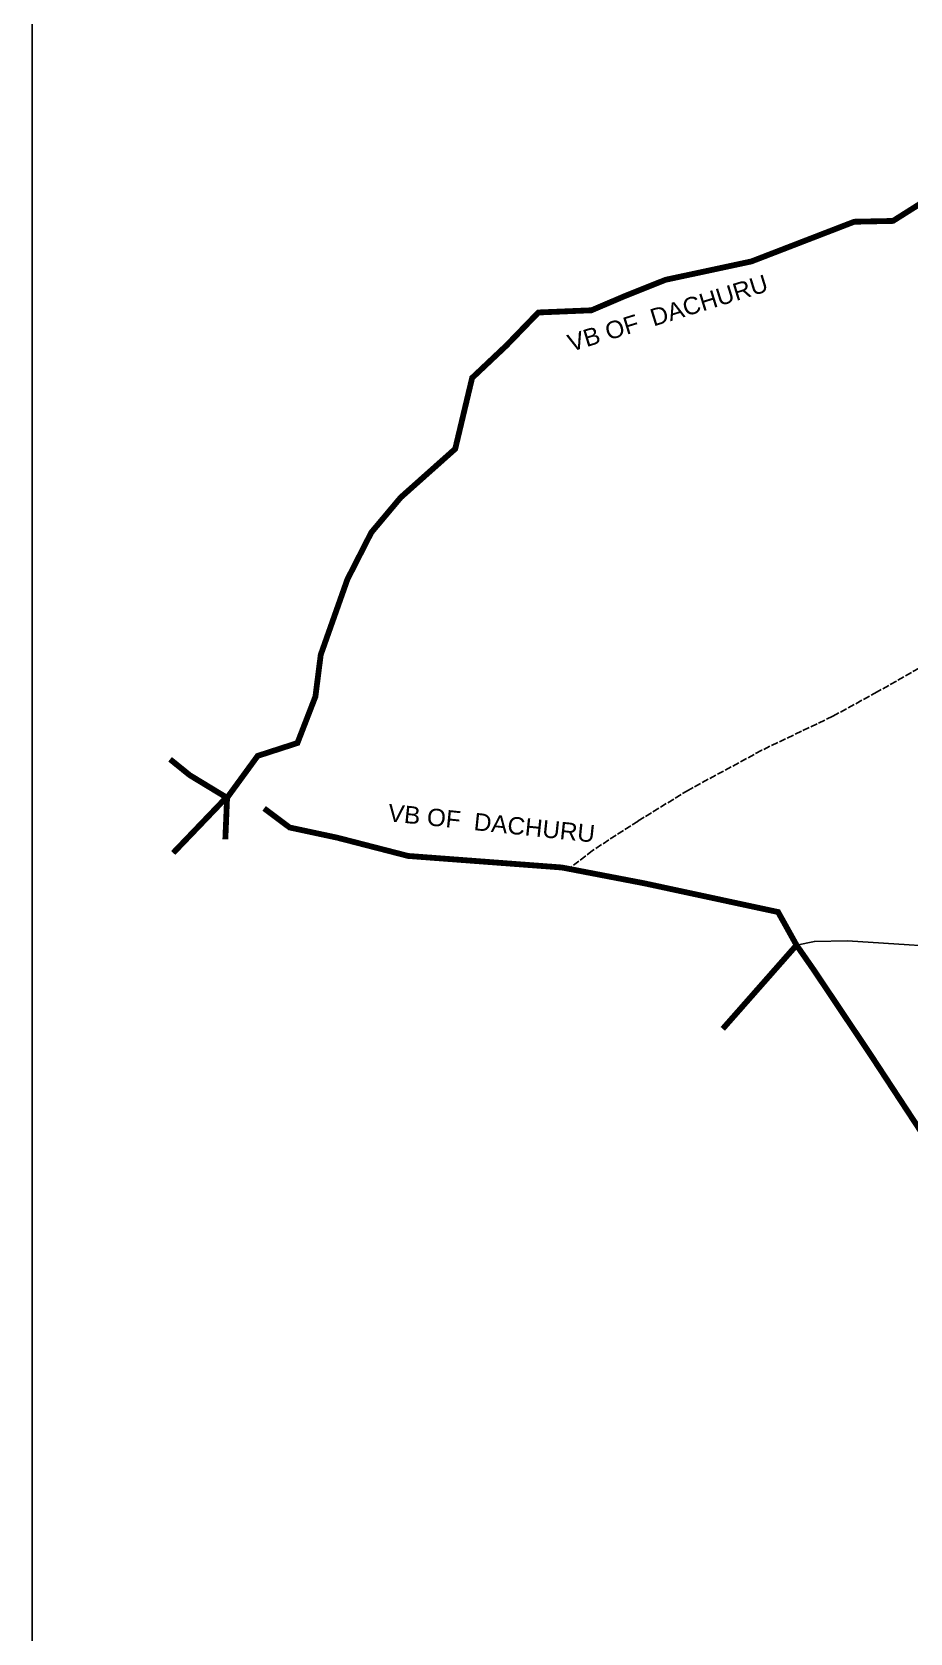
# Model space of a CAD drawing. Header units: inches. Extents: x 339104 to 349025, y 1581789 to 1595836.
# Drawn here: x 339104 to 340619, y 1589449 to 1592212 of the extents above; entities that cross this region are included whole.
import ezdxf

# ---------------------------------------------------------------- set-up
doc = ezdxf.new("R2010")
doc.units = ezdxf.units.IN
doc.header["$MEASUREMENT"] = 0
for name, pattern in [('ACAD_ISO02W100', [15, 12, -3]), ('ACAD_ISO03W100', [30, 12, -18]), ('BORDER', [1.75, 0.5, -0.25, 0.5, -0.25, 0, -0.25])]:
    doc.linetypes.add(name, pattern=pattern)
for name, color, linetype in [('C LINE COO', 6, 'Continuous'), ('CARTTRACK', 30, 'ACAD_ISO02W100'), ('SURVEY_BND', 7, 'Continuous'), ('ZTEXT', 7, 'Continuous')]:
    doc.layers.add(name, color=color, linetype=linetype)
doc.layers.add('VILL_BOUNDARY', color=6, linetype='BORDER', lineweight=30)
doc.styles.get("Standard").update_dxf_attribs({"font": 'arial.ttf'})

msp = doc.modelspace()

# ---------------------------------------------------------------- linework, layer by layer
at = {"layer": 'C LINE COO', "color": 0}
msp.add_lwpolyline([(339104, 1595835.5), (339104, 1581788.9), (349025.1, 1581788.9), (349025.1, 1595835.5), (339104, 1595835.5)], dxfattribs=at)
at = {"layer": 'CARTTRACK'}
msp.add_lwpolyline([(340647.4, 1591121.6), (340562, 1591073.2), (340485.4, 1591031.2), (340363, 1590972.6), (340236.7, 1590904), (340149.5, 1590850.5), (340071.2, 1590799.7), (340030.1, 1590768)], dxfattribs=at)
at = {"layer": 'SURVEY_BND'}
msp.add_lwpolyline([(341071.7, 1588680.2), (341165.2, 1588777.5), (341295.6, 1588891.9), (341280.2, 1589044.1), (341258.5, 1589257.5), (341273.8, 1589532.9), (341280.5, 1589592.8), (341389.7, 1589605.1), (341383.7, 1589753.1), (341302.5, 1589908.9), (341153.9, 1590056.3), (341001.9, 1590231.5), (340889.6, 1590396.2), (340770.1, 1590585.4), (340741.3, 1590628.8), (340510.8, 1590643.9), (340453.8, 1590642.7), (340423, 1590636.3)], dxfattribs=at)
at = {"layer": 'VILL_BOUNDARY', "color": 6, "linetype": 'ACAD_ISO03W100', "lineweight": -2, "ltscale": 3, "const_width": 10}
for points in [[(340966.2, 1592342.9), (340870.2, 1592156.6), (340830.8, 1592080.2), (340723.5, 1591997.9), (340678.5, 1591942.4), (340589.4, 1591886.1), (340522.5, 1591884.7), (340345.1, 1591816.2), (340197, 1591784.5), (340126.2, 1591756.2), (340069.2, 1591731.9), (339977.6, 1591728.1), (339922.4, 1591671), (339863.3, 1591615.2), (339834.1, 1591492.7), (339740.1, 1591408.9), (339689.4, 1591348.5), (339648.1, 1591267.5), (339602.1, 1591137.4), (339592.9, 1591065.2), (339561.9, 1590985.1), (339493.3, 1590962.9), (339440.5, 1590890.5)], [(339440.5, 1590890.5), (339376.1, 1590929.6), (339342.2, 1590957)], [(339441, 1590892.9), (339347.6, 1590795.4)], [(339440.5, 1590890.5), (339437.5, 1590818.9)], [(340994.5, 1589273.6), (340937.9, 1589460.2), (340903.4, 1589568.9), (340865.5, 1589741), (340824.9, 1589927.1), (340786.3, 1590092), (340634.2, 1590319.9), (340550.1, 1590448.1), (340452.9, 1590593.3), (340423, 1590636.3), (340391.2, 1590693.4), (340159.3, 1590743.2), (340018, 1590770.3), (339752.9, 1590790.2), (339631.1, 1590821.6), (339548.5, 1590839.3), (339504.4, 1590872.3)], [(340423, 1590636.3), (340295.7, 1590491.8)]]:
    msp.add_lwpolyline(points, dxfattribs=at)

# ---------------------------------------------------------------- texts
at = {"layer": 'ZTEXT', "color": 5, "ltscale": 2}
for rotation, p in [(17.143, (340033.8, 1591659.9)), (354.0733, (339716.9, 1590850.3))]:
    msp.add_text('VB OF  DACHURU', height=30, rotation=rotation, dxfattribs=at).set_placement(p)

doc.saveas('drawing.dxf')
